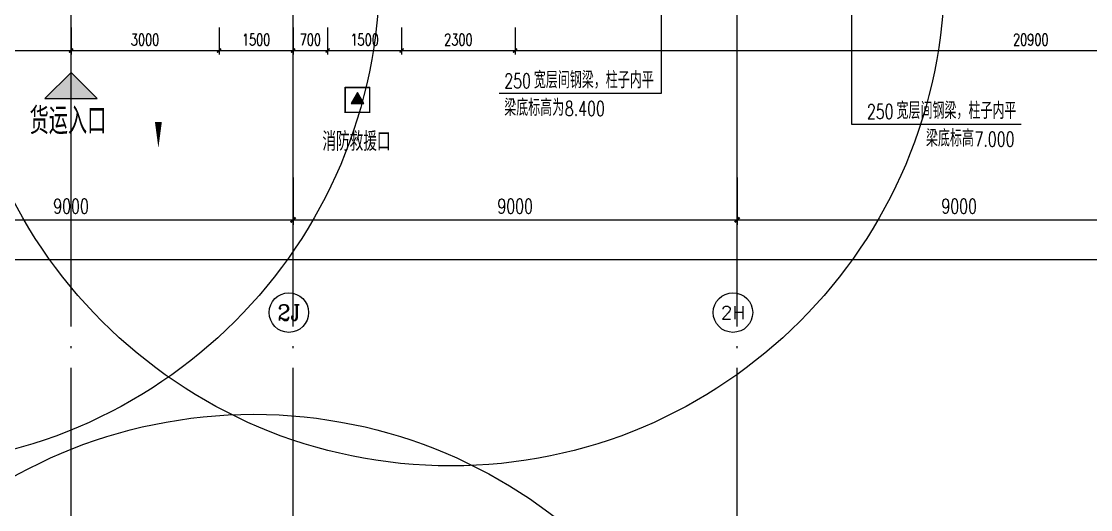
# Model space of a CAD drawing. Extents: x -821772 to -21949, y 506164 to 1049594.
# Drawn here: x -206361 to -184691, y 628991 to 638880 of the extents above; entities that cross this region are included whole.
import ezdxf
from ezdxf.enums import TextEntityAlignment as Align
from ezdxf.xclip import XClip

# ---------------------------------------------------------------- set-up
doc = ezdxf.new("R2010")
doc.units = 0
doc.header["$LTSCALE"] = 1000
doc.header["$MEASUREMENT"] = 0
doc.header["$XCLIPFRAME"] = 2
doc.linetypes.add('10平面20250807_t3$0$DOTE', pattern=[2.42, 2, -0.2, 0.02, -0.2])
doc.layers.get('Defpoints').update_dxf_attribs({"color": 210})
for name, color, linetype in [('10平面20250807_t3$0$A-AXIS-D', 8, 'Continuous'), ('10平面20250807_t3$0$A-AXIS-DOTE', 8, '10平面20250807_t3$0$DOTE'), ('10平面20250807_t3$0$A-AXIS-DP', 8, 'Continuous'), ('10平面20250807_t3$0$A-AXIS-SYMB', 8, 'Continuous'), ('10平面20250807_t3$0$A-LIN-V', 8, 'Continuous'), ('10平面20250807_t3$0$A-TEXT', 8, 'Continuous'), ('10平面20250807_t3$0$AS-WALL', 8, 'Continuous'), ('10平面20250807_t3$0$FH-line', 8, 'Continuous'), ('10平面20250807_t3$0$FH-tri', 8, 'Continuous'), ('10平面20250807_t3$0$PUB_TEXT', 8, 'Continuous'), ('10平面20250807_t3$0$RP-N2-01$0$$0$A-WIND-J', 8, 'Continuous'), ('10平面20250807_t3$0$RP-N2-01$0$A-WIND-J', 8, 'Continuous'), ('10平面20250807_t3$0$SB_ZF消火栓', 10, 'Continuous'), ('10平面20250807_t3$0$SB_ZF消火栓M', 10, 'Continuous')]:
    doc.layers.add(name, color=color, linetype=linetype)
doc.styles.add('10平面20250807_t3$0$_TCH_AXIS', font='COMPLEX', dxfattribs={"bigfont": 'GBCBIG'})
doc.styles.add('10平面20250807_t3$0$_TCH_DIM', font='SIMPLEX', dxfattribs={"bigfont": 'GBCBIG'})
doc.styles.add('10平面20250807_t3$0$_TCH_DIM_T3', font='SIMPLEX', dxfattribs={"width": 0.705882, "bigfont": 'GBCBIG'})
doc.styles.add('10平面20250807_t3$0$A-STANDARD', font='SIMPLEX', dxfattribs={"bigfont": 'GBCBIG'})
doc.dimstyles.new('10平面20250807_t3$0$_TCH_ARCH&&100', dxfattribs={"dimtxt": 297.5, "dimasz": 100, "dimexe": 100, "dimexo": 100, "dimgap": 126.25, "dimtad": 1, "dimdec": 0, "dimzin": 0, "dimdsep": 46, "dimtxsty": '10平面20250807_t3$0$_TCH_DIM_T3', "dimblk": '10平面20250807_t3$0$_ArchTick', "dimcen": 0.09, "dimclrt": 7, "dimazin": 2, "dimtfac": 1, "dimtdec": 0, "dimtix": 1, "dimtmove": 2, "dimatfit": 3, "dimfxl": 0, "dimtolj": 1, "dimtzin": 0, "dimarcsym": 0})
doc.dimstyles.new('10平面20250807_t3$0$_TCH_ARCH&&80', dxfattribs={"dimtxt": 238, "dimasz": 80, "dimexe": 80, "dimexo": 80, "dimgap": 101, "dimtad": 1, "dimdec": 0, "dimzin": 0, "dimdsep": 46, "dimtxsty": '10平面20250807_t3$0$_TCH_DIM_T3', "dimblk": '10平面20250807_t3$0$_ArchTick', "dimcen": 0.09, "dimclrt": 7, "dimazin": 2, "dimtfac": 1, "dimtdec": 0, "dimtix": 1, "dimtmove": 2, "dimatfit": 3, "dimfxl": 0, "dimtolj": 1, "dimtzin": 0, "dimarcsym": 0})

# ---------------------------------------------------------------- blocks, each defined once
blk = doc.blocks.new('10平面20250807_t3$0$_ArchTick')
at = {"color": 0, "linetype": 'ByBlock', "const_width": 0.4}
blk.add_lwpolyline([(-0.5, -0.5), (0.5, 0.5)], dxfattribs=at)
blk = doc.blocks.new('*D9934')
at = {"layer": '10平面20250807_t3$0$A-AXIS-D', "color": 0, "lineweight": -2}
for p, q in [((10882, -169100), (10882, -170060)), ((19882, -169100), (19882, -170060)), ((10882, -169960), (19882, -169960))]:
    blk.add_line(p, q, dxfattribs=at)
at = {"layer": 'Defpoints', "color": 0}
for p in [(10882, -169000), (19882, -169000), (19882, -169960)]:
    blk.add_point(p, dxfattribs=at)
at = {"layer": '10平面20250807_t3$0$A-AXIS-D', "color": 0, "lineweight": -2, "xscale": 100, "yscale": 100, "zscale": 100, "rotation": 180}
blk.add_blockref('10平面20250807_t3$0$_ArchTick', (10882, -169960), dxfattribs=at)
at = {"layer": '10平面20250807_t3$0$A-AXIS-D', "color": 0, "lineweight": -2, "xscale": 100, "yscale": 100, "zscale": 100}
blk.add_blockref('10平面20250807_t3$0$_ArchTick', (19882, -169960), dxfattribs=at)
at = {"layer": '10平面20250807_t3$0$A-AXIS-D', "color": 7, "insert": (15382, -169685), "char_height": 297.5, "attachment_point": 5, "style": '10平面20250807_t3$0$_TCH_DIM_T3'}
blk.add_mtext('\\A1;9000', dxfattribs=at)
blk = doc.blocks.new('*D9935')
at = {"layer": '10平面20250807_t3$0$A-AXIS-D', "color": 0, "lineweight": -2}
for p, q in [((19882, -169100), (19882, -170060)), ((28882, -169100), (28882, -170060)), ((19882, -169960), (28882, -169960))]:
    blk.add_line(p, q, dxfattribs=at)
at = {"layer": 'Defpoints', "color": 0}
for p in [(19882, -169000), (28882, -169000), (28882, -169960)]:
    blk.add_point(p, dxfattribs=at)
at = {"layer": '10平面20250807_t3$0$A-AXIS-D', "color": 0, "lineweight": -2, "xscale": 100, "yscale": 100, "zscale": 100, "rotation": 180}
blk.add_blockref('10平面20250807_t3$0$_ArchTick', (19882, -169960), dxfattribs=at)
at = {"layer": '10平面20250807_t3$0$A-AXIS-D', "color": 0, "lineweight": -2, "xscale": 100, "yscale": 100, "zscale": 100}
blk.add_blockref('10平面20250807_t3$0$_ArchTick', (28882, -169960), dxfattribs=at)
at = {"layer": '10平面20250807_t3$0$A-AXIS-D', "color": 7, "insert": (24382, -169685), "char_height": 297.5, "attachment_point": 5, "style": '10平面20250807_t3$0$_TCH_DIM_T3'}
blk.add_mtext('\\A1;9000', dxfattribs=at)
blk = doc.blocks.new('*D9936')
at = {"layer": '10平面20250807_t3$0$A-AXIS-D', "color": 0, "lineweight": -2}
for p, q in [((28882, -169100), (28882, -170060)), ((37882, -169100), (37882, -170060)), ((28882, -169960), (37882, -169960))]:
    blk.add_line(p, q, dxfattribs=at)
at = {"layer": 'Defpoints', "color": 0}
for p in [(28882, -169000), (37882, -169000), (37882, -169960)]:
    blk.add_point(p, dxfattribs=at)
at = {"layer": '10平面20250807_t3$0$A-AXIS-D', "color": 0, "lineweight": -2, "xscale": 100, "yscale": 100, "zscale": 100, "rotation": 180}
blk.add_blockref('10平面20250807_t3$0$_ArchTick', (28882, -169960), dxfattribs=at)
at = {"layer": '10平面20250807_t3$0$A-AXIS-D', "color": 0, "lineweight": -2, "xscale": 100, "yscale": 100, "zscale": 100}
blk.add_blockref('10平面20250807_t3$0$_ArchTick', (37882, -169960), dxfattribs=at)
at = {"layer": '10平面20250807_t3$0$A-AXIS-D', "color": 7, "insert": (33382, -169685), "char_height": 297.5, "attachment_point": 5, "style": '10平面20250807_t3$0$_TCH_DIM_T3'}
blk.add_mtext('\\A1;9000', dxfattribs=at)
blk = doc.blocks.new('*D10025')
at = {"layer": '10平面20250807_t3$0$A-AXIS-D', "color": 0, "lineweight": -2}
for p, q in [((-65318, -169200), (-65318, -170860)), ((92682, -169200), (92682, -170860)), ((-65318, -170760), (92682, -170760))]:
    blk.add_line(p, q, dxfattribs=at)
at = {"layer": 'Defpoints', "color": 0}
for p in [(-65318, -169100), (92682, -169100), (92682, -170760)]:
    blk.add_point(p, dxfattribs=at)
at = {"layer": '10平面20250807_t3$0$A-AXIS-D', "color": 0, "lineweight": -2, "xscale": 100, "yscale": 100, "zscale": 100, "rotation": 180}
blk.add_blockref('10平面20250807_t3$0$_ArchTick', (-65318, -170760), dxfattribs=at)
at = {"layer": '10平面20250807_t3$0$A-AXIS-D', "color": 0, "lineweight": -2, "xscale": 100, "yscale": 100, "zscale": 100}
blk.add_blockref('10平面20250807_t3$0$_ArchTick', (92682, -170760), dxfattribs=at)
at = {"layer": '10平面20250807_t3$0$A-AXIS-D', "color": 7, "insert": (13682, -170485), "char_height": 297.5, "attachment_point": 5, "style": '10平面20250807_t3$0$_TCH_DIM_T3'}
blk.add_mtext('\\A1;158000', dxfattribs=at)
blk = doc.blocks.new('10平面20250807_t3$0$JYC-1')
at = {"layer": '10平面20250807_t3$0$FH-tri'}
h = blk.add_hatch(color=2, dxfattribs=at)
h.dxf.hatch_style = 1
h.paths.add_polyline_path([(-170967, 42437), (-169717, 43687), (-170967, 43687)])
at = {"layer": '10平面20250807_t3$0$FH-tri', "color": 2}
blk.add_lwpolyline([(-170967, 42437), (-169717, 43687), (-169717, 43687), (-170967, 43687)], close=True, dxfattribs=at)
at = {"layer": '10平面20250807_t3$0$A-TEXT', "style": '10平面20250807_t3$0$A-STANDARD'}
blk.add_text('货运入口', height=900.2, rotation=45, dxfattribs=at).set_placement((-170482, 41220))
blk = doc.blocks.new('10平面20250807_t3$0$3243243')
at = {"layer": '10平面20250807_t3$0$A-AXIS-SYMB'}
for p, q in [((-193395.8, 640260), (-193395.8, 637420)), ((-189540, 640300), (-189540, 636800)), ((-193395.8, 637420), (-196680, 637420)), ((-189540, 636800), (-186100, 636800))]:
    blk.add_line(p, q, dxfattribs=at)
at = {"layer": '10平面20250807_t3$0$PUB_TEXT', "style": '10平面20250807_t3$0$_TCH_DIM', "width": 0.705882}
for s, p in [('250', (-196575, 637525)), ('8.400', (-195346.3, 636965)), ('250', (-189225.2, 636905)), ('7.000', (-187045, 636345))]:
    blk.add_text(s, height=297.5, dxfattribs=at).set_placement(p)
at = {"layer": '10平面20250807_t3$0$PUB_TEXT', "style": '10平面20250807_t3$0$_TCH_DIM'}
for s, p in [('宽层间钢梁，柱子内平', (-195975, 637525)), ('梁底标高为', (-196575, 636965)), ('宽层间钢梁，柱子内平', (-188625.2, 636905)), ('梁底标高', (-188028, 636345))]:
    blk.add_text(s, height=337.59, dxfattribs=at).set_placement(p)
blk = doc.blocks.new('10平面20250807_t3$0$RP-N2-01$0$$0$xfjy')
at = {"layer": '10平面20250807_t3$0$RP-N2-01$0$$0$A-WIND-J'}
h = blk.add_hatch(color=256, dxfattribs=at)
h.dxf.hatch_style = 1
h.paths.add_polyline_path([(1141876, -26214), (1142135, -26214), (1142005, -25989)])
at = {"layer": '10平面20250807_t3$0$RP-N2-01$0$$0$A-WIND-J', "const_width": 25}
blk.add_lwpolyline([(1141755, -25889), (1141755, -26389), (1142255, -26389), (1142255, -25889)], close=True, dxfattribs=at)
at = {"layer": '10平面20250807_t3$0$RP-N2-01$0$$0$A-WIND-J'}
for points in [[(1141755, -26389), (1142255, -26389), (1142255, -25889), (1141755, -25889)], [(1141876, -26214), (1142135, -26214), (1142005, -25989)]]:
    blk.add_lwpolyline(points, close=True, dxfattribs=at)
blk = doc.blocks.new('10平面20250807_t3$0$RP-N2-01$0$xfjy')
at = {"layer": '10平面20250807_t3$0$RP-N2-01$0$$0$A-WIND-J'}
blk.add_blockref('10平面20250807_t3$0$RP-N2-01$0$$0$xfjy', (0, 0), dxfattribs=at)
blk = doc.blocks.new('10平面20250807_t3$0$1232')
at = {"layer": '10平面20250807_t3$0$RP-N2-01$0$A-WIND-J'}
blk.add_blockref('10平面20250807_t3$0$RP-N2-01$0$xfjy', (-1341555, 663429, 0), dxfattribs=at)
at = {"layer": '10平面20250807_t3$0$A-TEXT', "style": '10平面20250807_t3$0$_TCH_DIM'}
blk.add_text('消防救援口', height=384.1, dxfattribs=at).set_placement((-200261, 636257, 0))
blk = doc.blocks.new('10平面20250807_t3$0$A$C5D961328')
at = {"layer": '10平面20250807_t3$0$SB_ZF消火栓'}
blk.add_hatch(color=256, dxfattribs=at).paths.add_polyline_path([(0, 40), (700, 40), (700, 240)])
at = {"layer": '10平面20250807_t3$0$A-LIN-V', "ltscale": 500}
blk.add_circle((350, 40), 10001, dxfattribs=at)
at = {"layer": '10平面20250807_t3$0$SB_ZF消火栓'}
for p, q in [((700, 240), (0, 240)), ((0, 240), (0, 40)), ((700, 240), (0, 40)), ((700, 240), (700, 40)), ((0, 40), (700, 40))]:
    blk.add_line(p, q, dxfattribs=at)
at = {"layer": '10平面20250807_t3$0$SB_ZF消火栓', "color": 1}
blk.add_circle((140, 140), 32.5, dxfattribs=at)
blk = doc.blocks.new('10平面20250807_t3$0$we42342343234')
at = {"layer": '10平面20250807_t3$0$SB_ZF消火栓M', "rotation": 180}
blk.add_blockref('10平面20250807_t3$0$A$C5D961328', (-201304, 620960), dxfattribs=at)
blk = doc.blocks.new('10平面20250807_t3$0$234243242332')
at = {"layer": '10平面20250807_t3$0$SB_ZF消火栓'}
for name, p in [('10平面20250807_t3$0$A$C5D961328', (-209454, 639836)), ('10平面20250807_t3$0$A$C5D961328', (-198004, 639836)), ('10平面20250807_t3$0$we42342343234', (0, 0))]:
    blk.add_blockref(name, p, dxfattribs=at)
blk = doc.blocks.new('*D12169')
at = {"layer": '10平面20250807_t3$0$A-AXIS-DP', "color": 0, "lineweight": -2}
for p, q in [((-208354, 638760), (-208354, 638210)), ((-205354, 638760), (-205354, 638210)), ((-208354, 638290), (-205354, 638290))]:
    blk.add_line(p, q, dxfattribs=at)
at = {"layer": 'Defpoints', "color": 0}
for p in [(-208354, 638840), (-205354, 638840), (-205354, 638290)]:
    blk.add_point(p, dxfattribs=at)
at = {"layer": '10平面20250807_t3$0$A-AXIS-DP', "color": 0, "lineweight": -2, "xscale": 80, "yscale": 80, "zscale": 80, "rotation": 180}
blk.add_blockref('10平面20250807_t3$0$_ArchTick', (-208354, 638290), dxfattribs=at)
at = {"layer": '10平面20250807_t3$0$A-AXIS-DP', "color": 0, "lineweight": -2, "xscale": 80, "yscale": 80, "zscale": 80}
blk.add_blockref('10平面20250807_t3$0$_ArchTick', (-205354, 638290), dxfattribs=at)
at = {"layer": '10平面20250807_t3$0$A-AXIS-DP', "color": 7, "insert": (-206854, 638510), "char_height": 238, "attachment_point": 5, "style": '10平面20250807_t3$0$_TCH_DIM_T3'}
blk.add_mtext('\\A1;3000', dxfattribs=at)
blk = doc.blocks.new('*D12170')
at = {"layer": '10平面20250807_t3$0$A-AXIS-DP', "color": 0, "lineweight": -2}
for p, q in [((-205354, 638760), (-205354, 638210)), ((-202354, 638760), (-202354, 638210)), ((-205354, 638290), (-202354, 638290))]:
    blk.add_line(p, q, dxfattribs=at)
at = {"layer": 'Defpoints', "color": 0}
for p in [(-205354, 638840), (-202354, 638840), (-202354, 638290)]:
    blk.add_point(p, dxfattribs=at)
at = {"layer": '10平面20250807_t3$0$A-AXIS-DP', "color": 0, "lineweight": -2, "xscale": 80, "yscale": 80, "zscale": 80, "rotation": 180}
blk.add_blockref('10平面20250807_t3$0$_ArchTick', (-205354, 638290), dxfattribs=at)
at = {"layer": '10平面20250807_t3$0$A-AXIS-DP', "color": 0, "lineweight": -2, "xscale": 80, "yscale": 80, "zscale": 80}
blk.add_blockref('10平面20250807_t3$0$_ArchTick', (-202354, 638290), dxfattribs=at)
at = {"layer": '10平面20250807_t3$0$A-AXIS-DP', "color": 7, "insert": (-203854, 638510), "char_height": 238, "attachment_point": 5, "style": '10平面20250807_t3$0$_TCH_DIM_T3'}
blk.add_mtext('\\A1;3000', dxfattribs=at)
blk = doc.blocks.new('*D12171')
at = {"layer": '10平面20250807_t3$0$A-AXIS-DP', "color": 0, "lineweight": -2}
for p, q in [((-202354, 638760), (-202354, 638210)), ((-200854, 638760), (-200854, 638210)), ((-202354, 638290), (-200854, 638290))]:
    blk.add_line(p, q, dxfattribs=at)
at = {"layer": 'Defpoints', "color": 0}
for p in [(-202354, 638840), (-200854, 638840), (-200854, 638290)]:
    blk.add_point(p, dxfattribs=at)
at = {"layer": '10平面20250807_t3$0$A-AXIS-DP', "color": 0, "lineweight": -2, "xscale": 80, "yscale": 80, "zscale": 80, "rotation": 180}
blk.add_blockref('10平面20250807_t3$0$_ArchTick', (-202354, 638290), dxfattribs=at)
at = {"layer": '10平面20250807_t3$0$A-AXIS-DP', "color": 0, "lineweight": -2, "xscale": 80, "yscale": 80, "zscale": 80}
blk.add_blockref('10平面20250807_t3$0$_ArchTick', (-200854, 638290), dxfattribs=at)
at = {"layer": '10平面20250807_t3$0$A-AXIS-DP', "color": 7, "insert": (-201604, 638510), "char_height": 238, "attachment_point": 5, "style": '10平面20250807_t3$0$_TCH_DIM_T3'}
blk.add_mtext('\\A1;1500', dxfattribs=at)
blk = doc.blocks.new('*D12172')
at = {"layer": '10平面20250807_t3$0$A-AXIS-DP', "color": 0, "lineweight": -2}
for p, q in [((-200854, 638760), (-200854, 638210)), ((-200154, 638760), (-200154, 638210)), ((-200854, 638290), (-200154, 638290))]:
    blk.add_line(p, q, dxfattribs=at)
at = {"layer": 'Defpoints', "color": 0}
for p in [(-200854, 638840), (-200154, 638840), (-200154, 638290)]:
    blk.add_point(p, dxfattribs=at)
at = {"layer": '10平面20250807_t3$0$A-AXIS-DP', "color": 0, "lineweight": -2, "xscale": 80, "yscale": 80, "zscale": 80, "rotation": 180}
blk.add_blockref('10平面20250807_t3$0$_ArchTick', (-200854, 638290), dxfattribs=at)
at = {"layer": '10平面20250807_t3$0$A-AXIS-DP', "color": 0, "lineweight": -2, "xscale": 80, "yscale": 80, "zscale": 80}
blk.add_blockref('10平面20250807_t3$0$_ArchTick', (-200154, 638290), dxfattribs=at)
at = {"layer": '10平面20250807_t3$0$A-AXIS-DP', "color": 7, "insert": (-200504, 638510), "char_height": 238, "attachment_point": 5, "style": '10平面20250807_t3$0$_TCH_DIM_T3'}
blk.add_mtext('\\A1;700', dxfattribs=at)
blk = doc.blocks.new('*D12173')
at = {"layer": '10平面20250807_t3$0$A-AXIS-DP', "color": 0, "lineweight": -2}
for p, q in [((-200154, 638760), (-200154, 638210)), ((-198654, 638760), (-198654, 638210)), ((-200154, 638290), (-198654, 638290))]:
    blk.add_line(p, q, dxfattribs=at)
at = {"layer": 'Defpoints', "color": 0}
for p in [(-200154, 638840), (-198654, 638840), (-198654, 638290)]:
    blk.add_point(p, dxfattribs=at)
at = {"layer": '10平面20250807_t3$0$A-AXIS-DP', "color": 0, "lineweight": -2, "xscale": 80, "yscale": 80, "zscale": 80, "rotation": 180}
blk.add_blockref('10平面20250807_t3$0$_ArchTick', (-200154, 638290), dxfattribs=at)
at = {"layer": '10平面20250807_t3$0$A-AXIS-DP', "color": 0, "lineweight": -2, "xscale": 80, "yscale": 80, "zscale": 80}
blk.add_blockref('10平面20250807_t3$0$_ArchTick', (-198654, 638290), dxfattribs=at)
at = {"layer": '10平面20250807_t3$0$A-AXIS-DP', "color": 7, "insert": (-199404, 638510), "char_height": 238, "attachment_point": 5, "style": '10平面20250807_t3$0$_TCH_DIM_T3'}
blk.add_mtext('\\A1;1500', dxfattribs=at)
blk = doc.blocks.new('*D12174')
at = {"layer": '10平面20250807_t3$0$A-AXIS-DP', "color": 0, "lineweight": -2}
for p, q in [((-198654, 638760), (-198654, 638210)), ((-196354, 638760), (-196354, 638210)), ((-198654, 638290), (-196354, 638290))]:
    blk.add_line(p, q, dxfattribs=at)
at = {"layer": 'Defpoints', "color": 0}
for p in [(-198654, 638840), (-196354, 638840), (-196354, 638290)]:
    blk.add_point(p, dxfattribs=at)
at = {"layer": '10平面20250807_t3$0$A-AXIS-DP', "color": 0, "lineweight": -2, "xscale": 80, "yscale": 80, "zscale": 80, "rotation": 180}
blk.add_blockref('10平面20250807_t3$0$_ArchTick', (-198654, 638290), dxfattribs=at)
at = {"layer": '10平面20250807_t3$0$A-AXIS-DP', "color": 0, "lineweight": -2, "xscale": 80, "yscale": 80, "zscale": 80}
blk.add_blockref('10平面20250807_t3$0$_ArchTick', (-196354, 638290), dxfattribs=at)
at = {"layer": '10平面20250807_t3$0$A-AXIS-DP', "color": 7, "insert": (-197504, 638510), "char_height": 238, "attachment_point": 5, "style": '10平面20250807_t3$0$_TCH_DIM_T3'}
blk.add_mtext('\\A1;2300', dxfattribs=at)
blk = doc.blocks.new('*D12175')
at = {"layer": '10平面20250807_t3$0$A-AXIS-DP', "color": 0, "lineweight": -2}
for p, q in [((-196354, 638760), (-196354, 638210)), ((-175454, 638760), (-175454, 638210)), ((-196354, 638290), (-175454, 638290))]:
    blk.add_line(p, q, dxfattribs=at)
at = {"layer": 'Defpoints', "color": 0}
for p in [(-196354, 638840), (-175454, 638840), (-175454, 638290)]:
    blk.add_point(p, dxfattribs=at)
at = {"layer": '10平面20250807_t3$0$A-AXIS-DP', "color": 0, "lineweight": -2, "xscale": 80, "yscale": 80, "zscale": 80, "rotation": 180}
blk.add_blockref('10平面20250807_t3$0$_ArchTick', (-196354, 638290), dxfattribs=at)
at = {"layer": '10平面20250807_t3$0$A-AXIS-DP', "color": 0, "lineweight": -2, "xscale": 80, "yscale": 80, "zscale": 80}
blk.add_blockref('10平面20250807_t3$0$_ArchTick', (-175454, 638290), dxfattribs=at)
at = {"layer": '10平面20250807_t3$0$A-AXIS-DP', "color": 7, "insert": (-185904, 638510), "char_height": 238, "attachment_point": 5, "style": '10平面20250807_t3$0$_TCH_DIM_T3'}
blk.add_mtext('\\A1;20900', dxfattribs=at)
blk = doc.blocks.new('10平面20250807_t3$0$dote')
at = {"layer": '10平面20250807_t3$0$A-AXIS-D'}
for centre in [(19797.3, -171838.9), (28797.3, -171838.9)]:
    blk.add_circle(centre, 400, dxfattribs=at)
at = {"layer": '10平面20250807_t3$0$A-AXIS-DOTE', "ltscale": 2}
for p, q in [((15382.2, -169748.9), (15382.2, -75950)), ((19882.2, -169748.9), (19882.2, -75950)), ((28882.2, -169748.9), (28882.2, -75950)), ((15382.2, -264080), (15382.2, -167560.7)), ((19882.2, -264080), (19882.2, -167560.7)), ((28882.2, -264080), (28882.2, -167560.7))]:
    blk.add_line(p, q, dxfattribs=at)
at = {"layer": '10平面20250807_t3$0$PUB_TEXT', "style": '10平面20250807_t3$0$_TCH_AXIS'}
for s, height, p, p2 in [('2J', 314.07, (19565.5, -171995.9), (20029.1, -171995.9)), ('2H', 260.31, (28549.4, -171969), (29045.2, -171969))]:
    blk.add_text(s, height=height, dxfattribs=at).set_placement(p, p2, align=Align.FIT)
at = {"layer": '10平面20250807_t3$0$A-AXIS-D'}
for base, p1, p2, picture, middle in [((19882.2, -169960), (10882.2, -169000), (19882.2, -169000), '*D9934', (15382.2, -169685)), ((28882.2, -169960), (19882.2, -169000), (28882.2, -169000), '*D9935', (24382.2, -169685)), ((37882.2, -169960), (28882.2, -169000), (37882.2, -169000), '*D9936', (33382.2, -169685)), ((92682.2, -170760), (-65317.8, -169100), (92682.2, -169100), '*D10025', (13682.2, -170485))]:
    dim = blk.add_linear_dim(base=base, p1=p1, p2=p2, angle=0, dimstyle='10平面20250807_t3$0$_TCH_ARCH&&100', override={"dimgap": 0}, dxfattribs=at)
    dim.commit()
    dim.dimension.update_dxf_attribs({"geometry": picture, "text_midpoint": middle, "dimtype": 129})
blk = doc.blocks.new('10平面20250807_t3')
at = {"layer": '10平面20250807_t3$0$A-AXIS-SYMB'}
blk.add_lwpolyline([(-203584.2, 637777.7, 0, 0, 0), (-203584.2, 636317.7, 0, 140, 0), (-203584.2, 636842.7, 0, 0, 0)], format="xyseb", dxfattribs=at)
blk.add_blockref('10平面20250807_t3$0$1232', (0, 0))
at = {"layer": '10平面20250807_t3$0$A-AXIS-DP'}
blk.add_blockref('10平面20250807_t3$0$3243243', (0, 0), dxfattribs=at)
at = {"layer": '10平面20250807_t3$0$AS-WALL'}
blk.add_blockref('10平面20250807_t3$0$dote', (-220736.4, 804820), dxfattribs=at)
at = {"layer": '10平面20250807_t3$0$FH-line', "xscale": 0.6000000000000002, "yscale": 0.6000000000000002, "zscale": 0.6000000000000002, "rotation": 315.0000000000014}
blk.add_blockref('10平面20250807_t3$0$JYC-1', (-151354.2, 546777.7), dxfattribs=at)
at = {"layer": '10平面20250807_t3$0$SB_ZF消火栓', "linetype": 'Continuous'}
blk.add_blockref('10平面20250807_t3$0$234243242332', (0, 0), dxfattribs=at)
at = {"layer": '10平面20250807_t3$0$A-AXIS-DP'}
for p1, p2, picture, middle in [((-208354.2, 638840), (-205354.2, 638840), '*D12169', (-206854.2, 638510)), ((-205354.2, 638840), (-202354.2, 638840), '*D12170', (-203854.2, 638510)), ((-202354.2, 638840), (-200854.2, 638840), '*D12171', (-201604.2, 638510)), ((-200854.2, 638840), (-200154.2, 638840), '*D12172', (-200504.2, 638510)), ((-200154.2, 638840), (-198654.2, 638840), '*D12173', (-199404.2, 638510)), ((-198654.2, 638840), (-196354.2, 638840), '*D12174', (-197504.2, 638510)), ((-196354.2, 638840), (-175454.2, 638840), '*D12175', (-185904.2, 638510))]:
    dim = blk.add_aligned_dim(p1=p1, p2=p2, distance=-550, dimstyle='10平面20250807_t3$0$_TCH_ARCH&&80', dxfattribs=at)
    dim.commit()
    dim.dimension.update_dxf_attribs({"geometry": picture, "text_midpoint": middle})

msp = doc.modelspace()

# ---------------------------------------------------------------- block references
at = {"ltscale": 100}
ref = msp.add_blockref('10平面20250807_t3', (0, 0), dxfattribs=at)
XClip(ref).set_block_clipping_path([(-386212.6353242097, 506163.79756496), (-21948.7593967821, 884998.2285294847)])

doc.saveas('drawing.dxf')
